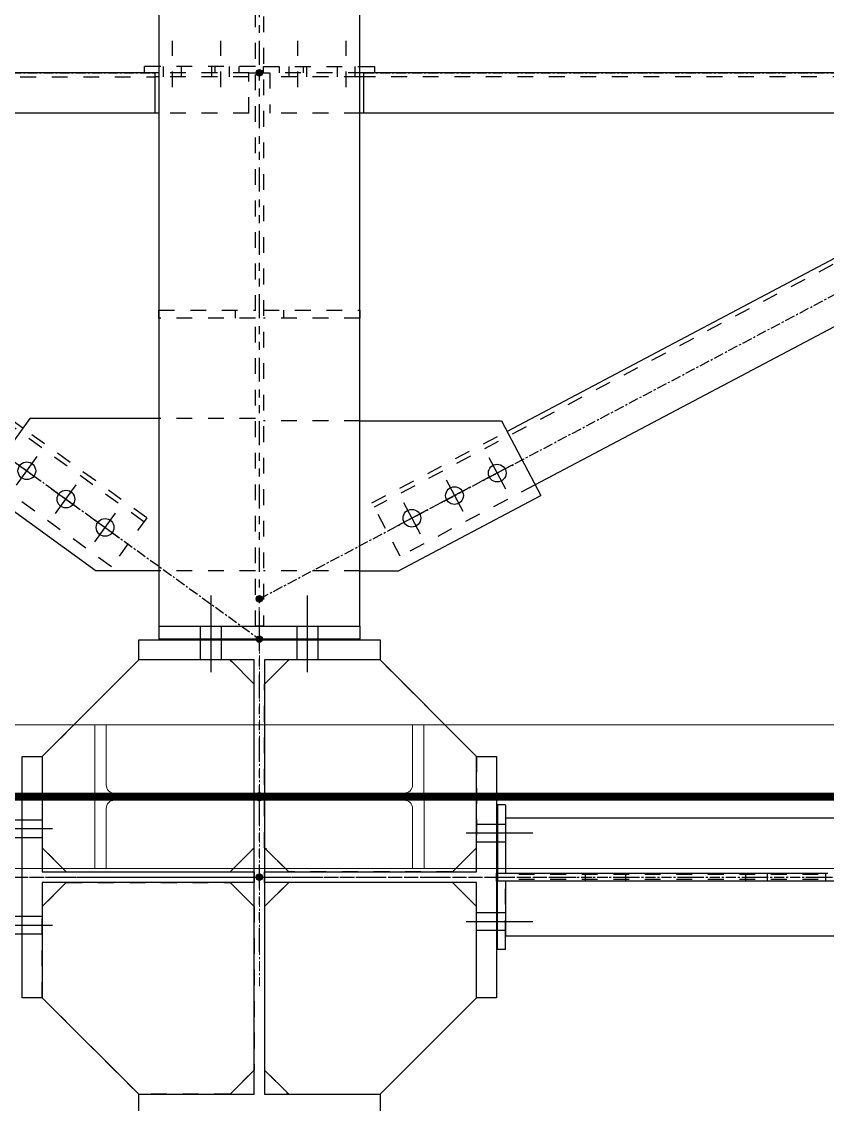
# Model space of a CAD drawing. Header units: inches. Extents: x 209270 to 234360, y -180214 to -150194.
# Drawn here: x 225216 to 226218, y -165646 to -164300 of the extents above; entities that cross this region are included whole.
import ezdxf

# ---------------------------------------------------------------- set-up
doc = ezdxf.new("R2010")
doc.units = ezdxf.units.IN
doc.header["$LTSCALE"] = 10
doc.header["$MEASUREMENT"] = 0
for name, pattern in [('CENTER', [2, 1.25, -0.25, 0.25, -0.25]), ('DXK_LINE_DOT2', [3.9198, 1.9599, -1.9599]), ('DXK_LINE_DOT5', [7.8785, 2.979, -0.9799, 0.9799, -0.9799, 0.9799, -0.9799]), ('HIDDEN', [0.375, 0.25, -0.125])]:
    doc.linetypes.add(name, pattern=pattern)
doc.layers.get('0').update_dxf_attribs({"color": 1})
for name, color, linetype in [('$AUDIT_BAD_LAYER1', 1, 'Continuous'), ('_STR_0', 5, 'Continuous'), ('_STR_1', 5, 'Continuous'), ('_STR_2', 5, 'Continuous'), ('_STR_4', 5, 'Continuous')]:
    doc.layers.add(name, color=color, linetype=linetype)
for name, color, linetype, lineweight in [('CEN', 1, 'CENTER', 9), ('handrail', 1, 'FENCELINE1', 9), ('HIDDEN', 1, 'HIDDEN', 9), ('MAIN OBJECT', 1, 'Continuous', 18)]:
    doc.layers.add(name, color=color, linetype=linetype, lineweight=lineweight)
doc.linetypes.add('FENCELINE1', pattern='A,0.25,-0.1,[133,arial.ttf,S=0.1,R=0,X=-0.1,Y=0],-0.1,1', length=1.45)

# ---------------------------------------------------------------- blocks, each defined once
blk = doc.blocks.new('A$C426f7GU6TT')
at = {"layer": 'CEN'}
for p, q in [((0, 235.7), (0, -235.7)), ((-235.7, 0), (235.7, 0))]:
    blk.add_line(p, q, dxfattribs=at)
blk.add_circle((0, 0), 5, dxfattribs=at)
at = {"layer": 'MAIN OBJECT'}
blk.add_lwpolyline([(4.4, -180.2, 0.414214), (14.6, -190.4), (89.4, -190.4), (89.4, -204.7), (-89.4, -204.7), (-89.4, -190.4), (-14.6, -190.4, 0.414214), (-4.4, -180.2), (-4.4, 180.2, 0.414214), (-14.6, 190.4), (-89.4, 190.4), (-89.4, 204.7), (89.4, 204.7), (89.4, 190.4), (14.6, 190.4, 0.414214), (4.4, 180.2), (4.4, -180.2)], format="xyb", dxfattribs=at)
blk = doc.blocks.new('GridLine-116860372-116903 - 114867')
at = {"layer": '_STR_2', "linetype": 'DXK_LINE_DOT5'}
blk.add_line((225511.9, -165456.7), (225511.9, -153291), dxfattribs=at)
blk = doc.blocks.new('GridLine-116860372-116905 - 114867')
at = {"layer": '_STR_2', "linetype": 'DXK_LINE_DOT5'}
blk.add_line((211379.7, -165363.7), (228961.1, -165363.7), dxfattribs=at)
blk = doc.blocks.new('Part-116860372-114914 - 114867')
at = {"layer": '_STR_2', "linetype": 'Continuous'}
for p, q in [((225216.9, -165513.7), (225216.9, -165213.7)), ((225216.9, -165213.7), (225241.9, -165213.7)), ((225241.9, -165213.7), (225241.9, -165357.2)), ((225241.9, -165357.2), (225505.4, -165357.2)), ((225505.4, -165357.2), (225505.4, -165370.2)), ((225505.4, -165370.2), (225241.9, -165370.2)), ((225241.9, -165370.2), (225241.9, -165513.7)), ((225241.9, -165513.7), (225216.9, -165513.7))]:
    blk.add_line(p, q, dxfattribs=at)
blk = doc.blocks.new('Part-116860372-157493 - 114867')
at = {"layer": '_STR_1', "linetype": 'DXK_LINE_DOT2'}
for p, q in [((225518.4, -165123.7), (225548.4, -165093.7)), ((225661.9, -165093.7), (225781.9, -165213.7)), ((225548.4, -165357.2), (225518.4, -165327.2)), ((225781.9, -165327.2), (225751.9, -165357.2))]:
    blk.add_line(p, q, dxfattribs=at)
blk = doc.blocks.new('Part-116860372-114913 - 114867')
at = {"layer": '_STR_4', "linetype": 'Continuous'}
blk.add_hatch(color=256, dxfattribs=at).paths.add_polyline_path([(225511.9, -165367.7, -1), (225511.9, -165359.7, -1)])
at = {"layer": '_STR_2', "linetype": 'Continuous'}
for p, q in [((225361.9, -165068.7), (225661.9, -165068.7)), ((225361.9, -165093.7), (225361.9, -165068.7)), ((225661.9, -165068.7), (225661.9, -165093.7)), ((225505.4, -165093.7), (225361.9, -165093.7)), ((225505.4, -165633.7), (225505.4, -165093.7)), ((225661.9, -165093.7), (225518.4, -165093.7)), ((225518.4, -165093.7), (225518.4, -165633.7)), ((225361.9, -165658.7), (225361.9, -165633.7)), ((225361.9, -165633.7), (225505.4, -165633.7)), ((225518.4, -165633.7), (225661.9, -165633.7)), ((225661.9, -165633.7), (225661.9, -165658.7)), ((225661.9, -165658.7), (225361.9, -165658.7))]:
    blk.add_line(p, q, dxfattribs=at)
at = {"layer": '_STR_4', "linetype": 'CENTER'}
blk.add_line((225511.9, -165363.7), (225511.9, -165363.7), dxfattribs=at)
at = {"layer": '_STR_4', "linetype": 'Continuous'}
blk.add_circle((225511.9, -165363.7), 4, dxfattribs=at)
blk = doc.blocks.new('Part-116860372-114915 - 114867')
at = {"layer": '_STR_2', "linetype": 'Continuous'}
for p, q in [((225781.9, -165213.7), (225806.9, -165213.7)), ((225781.9, -165357.2), (225781.9, -165213.7)), ((225806.9, -165213.7), (225806.9, -165513.7)), ((225518.4, -165370.2), (225518.4, -165357.2)), ((225518.4, -165357.2), (225781.9, -165357.2)), ((225781.9, -165370.2), (225518.4, -165370.2)), ((225781.9, -165513.7), (225781.9, -165370.2)), ((225806.9, -165513.7), (225781.9, -165513.7))]:
    blk.add_line(p, q, dxfattribs=at)
blk = doc.blocks.new('Part-116860372-115909 - 114867')
at = {"layer": '_STR_1', "linetype": 'DXK_LINE_DOT2'}
for p, q in [((225506.9, -164355.7), (225386.9, -164355.7)), ((225456.9, -164363.7), (225456.9, -164355.7)), ((225486.9, -164363.7), (225486.9, -164355.7))]:
    blk.add_line(p, q, dxfattribs=at)
at = {"layer": '_STR_2', "linetype": 'Continuous'}
for p, q in [((225386.9, -164355.7), (225368.9, -164355.7)), ((225368.9, -164363.7), (225368.9, -164355.7)), ((225386.9, -164363.7), (225381.9, -164363.7))]:
    blk.add_line(p, q, dxfattribs=at)
blk = doc.blocks.new('Part-116860372-114922 - 114867')
at = {"layer": '_STR_4', "linetype": 'Continuous'}
blk.add_hatch(color=256, dxfattribs=at).paths.add_polyline_path([(225511.9, -165367.7, -1), (225511.9, -165359.7, -1)])
at = {"layer": '_STR_1', "linetype": 'DXK_LINE_DOT2'}
for p, q in [((225817.9, -165290.5), (225817.9, -165368.7)), ((228205.9, -165360.5), (225817.9, -165360.5)), ((228205.9, -165366.8), (225817.9, -165366.8))]:
    blk.add_line(p, q, dxfattribs=at)
at = {"layer": '_STR_2', "linetype": 'Continuous'}
for p, q in [((225817.9, -165290.5), (225817.9, -165358.7)), ((228205.9, -165290.5), (225817.9, -165290.5)), ((225817.9, -165368.7), (225817.9, -165436.9)), ((228205.9, -165436.9), (225817.9, -165436.9))]:
    blk.add_line(p, q, dxfattribs=at)
at = {"layer": '_STR_4', "linetype": 'CENTER'}
blk.add_line((225511.9, -165363.7), (228511.9, -165363.7), dxfattribs=at)
at = {"layer": '_STR_4', "linetype": 'Continuous'}
blk.add_circle((225511.9, -165363.7), 4, dxfattribs=at)
blk = doc.blocks.new('Part-116860372-115871 - 114867')
at = {"layer": '_STR_1', "linetype": 'DXK_LINE_DOT2'}
for p, q in [((225386.9, -165051.7), (225506.9, -165051.7)), ((225516.9, -165051.7), (225636.9, -165051.7))]:
    blk.add_line(p, q, dxfattribs=at)
at = {"layer": '_STR_2', "linetype": 'Continuous'}
for p, q in [((225386.9, -165051.7), (225386.9, -165067.7)), ((225636.9, -165051.7), (225636.9, -165067.7)), ((225636.9, -165067.7), (225386.9, -165067.7))]:
    blk.add_line(p, q, dxfattribs=at)
blk = doc.blocks.new('Part-116860372-114923 - 114867')
at = {"layer": '_STR_4', "linetype": 'Continuous'}
blk.add_hatch(color=256, dxfattribs=at).paths.add_polyline_path([(225511.9, -165367.7, -1), (225511.9, -165359.7, -1)])
at = {"layer": '_STR_4', "linetype": 'CENTER'}
blk.add_line((217011.9, -165363.7), (225511.9, -165363.7), dxfattribs=at)
at = {"layer": '_STR_4', "linetype": 'Continuous'}
blk.add_circle((225511.9, -165363.7), 4, dxfattribs=at)
blk = doc.blocks.new('Part-116860372-116354 - 114867')
at = {"layer": '_STR_1', "linetype": 'DXK_LINE_DOT2'}
for p, q in [((225516.9, -164658.7), (225636.9, -164658.7)), ((225541.9, -164658.7), (225541.9, -164668.7)), ((225636.9, -164658.7), (225636.9, -164668.7)), ((225636.9, -164668.7), (225516.9, -164668.7))]:
    blk.add_line(p, q, dxfattribs=at)
blk = doc.blocks.new('Part-116860372-149972 - 114867')
at = {"layer": '_STR_1', "linetype": 'DXK_LINE_DOT2'}
for p, q in [((225271.9, -165370.2), (225475.4, -165370.2)), ((225241.9, -165513.7), (225241.9, -165400.2)), ((225505.4, -165400.2), (225505.4, -165603.7)), ((225475.4, -165633.7), (225361.9, -165633.7))]:
    blk.add_line(p, q, dxfattribs=at)
at = {"layer": '_STR_2', "linetype": 'Continuous'}
for p, q in [((225271.9, -165370.2), (225241.9, -165400.2)), ((225475.4, -165370.2), (225505.4, -165400.2)), ((225361.9, -165633.7), (225241.9, -165513.7)), ((225505.4, -165603.7), (225475.4, -165633.7))]:
    blk.add_line(p, q, dxfattribs=at)
blk = doc.blocks.new('Part-116860372-115025 - 114867')
at = {"layer": '_STR_4', "linetype": 'Continuous'}
for points in [[(224711.9, -164367.7, -1), (224711.9, -164359.7, -1)], [(225511.9, -164367.7, -1), (225511.9, -164359.7, -1)]]:
    blk.add_hatch(color=256, dxfattribs=at).paths.add_polyline_path(points)
at = {"layer": '_STR_1', "linetype": 'DXK_LINE_DOT2'}
for p, q in [((224722.7, -164413.7), (224722.7, -164363.7)), ((224783.5, -164363.7), (224722.7, -164363.7)), ((225498.9, -164363.7), (225381.9, -164363.7)), ((225498.9, -164413.7), (225498.9, -164363.7)), ((224778.5, -164368.7), (224722.7, -164368.7)), ((224783.5, -164368.7), (225381.9, -164368.7)), ((225498.9, -164368.7), (225386.9, -164368.7)), ((224778.5, -164413.7), (224722.7, -164413.7)), ((225498.9, -164413.7), (225386.9, -164413.7))]:
    blk.add_line(p, q, dxfattribs=at)
at = {"layer": '_STR_2', "linetype": 'Continuous'}
for p, q in [((225381.9, -164363.7), (224783.5, -164363.7)), ((224783.5, -164413.7), (224783.5, -164363.7)), ((225381.9, -164363.7), (225381.9, -164413.7)), ((224778.5, -164368.7), (224783.5, -164368.7)), ((225386.9, -164368.7), (225381.9, -164368.7)), ((225386.9, -164413.7), (224778.5, -164413.7))]:
    blk.add_line(p, q, dxfattribs=at)
at = {"layer": '_STR_4', "linetype": 'CENTER'}
for p, q in [((224711.9, -164363.7), (224722.7, -164363.7)), ((224783.5, -164363.7), (225381.9, -164363.7)), ((225498.9, -164363.7), (225511.9, -164363.7))]:
    blk.add_line(p, q, dxfattribs=at)
at = {"layer": '_STR_4', "linetype": 'Continuous'}
for centre in [(224711.9, -164363.7), (225511.9, -164363.7)]:
    blk.add_circle(centre, 4, dxfattribs=at)
blk = doc.blocks.new('Part-116860372-115026 - 114867')
at = {"layer": '_STR_4', "linetype": 'Continuous'}
for points in [[(225511.9, -164367.7, -1), (225511.9, -164359.7, -1)], [(226511.9, -164367.7, -1), (226511.9, -164359.7, -1)]]:
    blk.add_hatch(color=256, dxfattribs=at).paths.add_polyline_path(points)
at = {"layer": '_STR_1', "linetype": 'DXK_LINE_DOT2'}
for p, q in [((225524.9, -164363.7), (225524.9, -164413.7)), ((225641.9, -164363.7), (225524.9, -164363.7)), ((226440.3, -164363.7), (226501, -164363.7)), ((226501, -164363.7), (226501, -164383.7)), ((225636.9, -164368.7), (225524.9, -164368.7)), ((226440.3, -164368.7), (225641.9, -164368.7)), ((226501, -164368.7), (226445.3, -164368.7)), ((226501, -164383.7), (226445.3, -164383.7)), ((225636.9, -164413.7), (225524.9, -164413.7))]:
    blk.add_line(p, q, dxfattribs=at)
at = {"layer": '_STR_2', "linetype": 'Continuous'}
for p, q in [((226440.3, -164363.7), (225641.9, -164363.7)), ((225641.9, -164413.7), (225641.9, -164363.7)), ((226440.3, -164363.7), (226440.3, -164413.7)), ((225641.9, -164368.7), (225636.9, -164368.7)), ((226445.3, -164368.7), (226440.3, -164368.7)), ((226445.3, -164383.7), (226440.3, -164383.7)), ((226440.3, -164413.7), (225636.9, -164413.7))]:
    blk.add_line(p, q, dxfattribs=at)
at = {"layer": '_STR_4', "linetype": 'CENTER'}
for p, q in [((225511.9, -164363.7), (225524.9, -164363.7)), ((225641.9, -164363.7), (226440.3, -164363.7)), ((226501, -164363.7), (226511.9, -164363.7))]:
    blk.add_line(p, q, dxfattribs=at)
at = {"layer": '_STR_4', "linetype": 'Continuous'}
for centre in [(225511.9, -164363.7), (226511.9, -164363.7)]:
    blk.add_circle(centre, 4, dxfattribs=at)
blk = doc.blocks.new('Part-116860372-115911 - 114867')
at = {"layer": '_STR_1', "linetype": 'DXK_LINE_DOT2'}
for p, q in [((225516.9, -164363.7), (225516.9, -164355.7)), ((225516.9, -164355.7), (225636.9, -164355.7)), ((225536.9, -164363.7), (225536.9, -164355.7)), ((225566.9, -164363.7), (225566.9, -164355.7))]:
    blk.add_line(p, q, dxfattribs=at)
at = {"layer": '_STR_2', "linetype": 'Continuous'}
for p, q in [((225636.9, -164355.7), (225654.9, -164355.7)), ((225641.9, -164363.7), (225636.9, -164363.7)), ((225654.9, -164355.7), (225654.9, -164363.7))]:
    blk.add_line(p, q, dxfattribs=at)
blk = doc.blocks.new('Part-116860372-115073 - 114867')
at = {"layer": '_STR_4', "linetype": 'Continuous'}
for points in [[(224711.9, -164492.7, -1), (224711.9, -164484.7, -1)], [(225511.9, -165071.7, -1), (225511.9, -165063.7, -1)]]:
    blk.add_hatch(color=256, dxfattribs=at).paths.add_polyline_path(points)
at = {"layer": '_STR_1', "linetype": 'DXK_LINE_DOT2'}
for p, q in [((224837.4, -164530.2), (224793.5, -164590.9)), ((225368.3, -164921.8), (224833.9, -164535.1)), ((224837.4, -164530.2), (224991.4, -164641.6)), ((224947.4, -164702.3), (224793.5, -164590.9)), ((225371.9, -164917), (225217.9, -164805.6)), ((225327.9, -164977.7), (225174, -164866.3)), ((225371.9, -164917), (225327.9, -164977.7))]:
    blk.add_line(p, q, dxfattribs=at)
at = {"layer": '_STR_2', "linetype": 'Continuous'}
for p, q in [((225217.9, -164805.6), (224991.4, -164641.6)), ((225174, -164866.3), (224947.4, -164702.3))]:
    blk.add_line(p, q, dxfattribs=at)
at = {"layer": '_STR_4', "linetype": 'CENTER'}
blk.add_line((224711.9, -164488.7), (225511.9, -165067.7), dxfattribs=at)
at = {"layer": '_STR_4', "linetype": 'Continuous'}
for centre in [(224711.9, -164488.7), (225511.9, -165067.7)]:
    blk.add_circle(centre, 4, dxfattribs=at)
blk = doc.blocks.new('Part-116860372-115074 - 114867')
at = {"layer": '_STR_4', "linetype": 'Continuous'}
for points in [[(226511.9, -164492.7, -1), (226511.9, -164484.7, -1)], [(225511.9, -165021.7, -1), (225511.9, -165013.7, -1)]]:
    blk.add_hatch(color=256, dxfattribs=at).paths.add_polyline_path(points)
at = {"layer": '_STR_1', "linetype": 'DXK_LINE_DOT2'}
for p, q in [((226398, -164510.5), (225654.7, -164903.7)), ((226395.2, -164505.2), (226227.2, -164594)), ((226395.2, -164505.2), (226430.3, -164571.4)), ((226430.3, -164571.4), (226262.3, -164660.3)), ((225651.9, -164898.4), (225819.8, -164809.5)), ((225854.9, -164875.8), (225686.9, -164964.7)), ((225686.9, -164964.7), (225651.9, -164898.4))]:
    blk.add_line(p, q, dxfattribs=at)
at = {"layer": '_STR_2', "linetype": 'Continuous'}
for p, q in [((226227.2, -164594), (225819.8, -164809.5)), ((226262.3, -164660.3), (225854.9, -164875.8))]:
    blk.add_line(p, q, dxfattribs=at)
at = {"layer": '_STR_4', "linetype": 'CENTER'}
blk.add_line((225511.9, -165017.7), (226511.9, -164488.7), dxfattribs=at)
at = {"layer": '_STR_4', "linetype": 'Continuous'}
for centre in [(226511.9, -164488.7), (225511.9, -165017.7)]:
    blk.add_circle(centre, 4, dxfattribs=at)
blk = doc.blocks.new('Bolt-116860372-116158 - 114867')
at = {"layer": '_STR_2', "linetype": 'Continuous'}
for p, q in [((225205, -164845.6), (225240.7, -164871.4)), ((225209.9, -164876.3), (225235.7, -164840.7)), ((225258.6, -164911.5), (225284.3, -164875.9)), ((225253.6, -164880.8), (225289.3, -164906.6)), ((225302.2, -164916), (225337.9, -164941.8)), ((225307.2, -164946.7), (225333, -164911))]:
    blk.add_line(p, q, dxfattribs=at)
for centre in [(225222.8, -164858.5), (225271.4, -164893.7), (225320.1, -164928.9)]:
    blk.add_circle(centre, 11, dxfattribs=at)
blk = doc.blocks.new('Part-116860372-115115 - 114867')
at = {"layer": '_STR_2', "linetype": 'Continuous'}
for p, q in [((225386.9, -158649), (225386.9, -165051.7)), ((225636.9, -165051.7), (225636.9, -158649)), ((225386.9, -165051.7), (225636.9, -165051.7))]:
    blk.add_line(p, q, dxfattribs=at)
blk = doc.blocks.new('Part-116860372-115117 - 114867')
at = {"layer": '_STR_1', "linetype": 'DXK_LINE_DOT2'}
for p, q in [((225506.9, -165051.7), (225506.9, -158649)), ((225516.9, -158649), (225516.9, -165051.7)), ((225516.9, -165051.7), (225506.9, -165051.7))]:
    blk.add_line(p, q, dxfattribs=at)
blk = doc.blocks.new('Bolt-116860372-115912 - 114867')
at = {"layer": '_STR_1', "linetype": 'DXK_LINE_DOT2'}
for p, q in [((225559.9, -164381.7), (225559.9, -164323.7)), ((225619.9, -164381.7), (225619.9, -164323.7)), ((225548.9, -164363.7), (225548.9, -164355.7)), ((225548.9, -164368.7), (225548.9, -164363.7)), ((225570.9, -164363.7), (225570.9, -164355.7)), ((225570.9, -164368.7), (225570.9, -164363.7)), ((225608.9, -164363.7), (225608.9, -164355.7)), ((225608.9, -164368.7), (225608.9, -164363.7)), ((225630.9, -164363.7), (225630.9, -164355.7)), ((225630.9, -164368.7), (225630.9, -164363.7))]:
    blk.add_line(p, q, dxfattribs=at)
blk = doc.blocks.new('Part-116860372-116160 - 114867')
at = {"layer": '_STR_1', "linetype": 'DXK_LINE_DOT2'}
for p, q in [((225636.9, -164796.3), (225516.9, -164796.3)), ((225636.9, -164982.7), (225516.9, -164982.7))]:
    blk.add_line(p, q, dxfattribs=at)
at = {"layer": '_STR_2', "linetype": 'Continuous'}
for p, q in [((225636.9, -164796.3), (225812.8, -164796.3)), ((225812.8, -164796.3), (225861.9, -164889.1)), ((225684.9, -164982.7), (225861.9, -164889.1)), ((225636.9, -164982.7), (225684.9, -164982.7))]:
    blk.add_line(p, q, dxfattribs=at)
blk = doc.blocks.new('Part-116860372-149971 - 114867')
at = {"layer": '_STR_1', "linetype": 'DXK_LINE_DOT2'}
for p, q in [((225661.9, -165093.7), (225548.4, -165093.7)), ((225518.4, -165327.2), (225518.4, -165123.7)), ((225781.9, -165213.7), (225781.9, -165327.2)), ((225751.9, -165357.2), (225548.4, -165357.2))]:
    blk.add_line(p, q, dxfattribs=at)
at = {"layer": '_STR_2', "linetype": 'Continuous'}
for p, q in [((225548.4, -165093.7), (225518.4, -165123.7)), ((225661.9, -165093.7), (225781.9, -165213.7)), ((225548.4, -165357.2), (225518.4, -165327.2)), ((225781.9, -165327.2), (225751.9, -165357.2))]:
    blk.add_line(p, q, dxfattribs=at)
blk = doc.blocks.new('Bolt-116860372-115910 - 114867')
at = {"layer": '_STR_1', "linetype": 'DXK_LINE_DOT2'}
for p, q in [((225403.9, -164381.7), (225403.9, -164323.7)), ((225463.9, -164381.7), (225463.9, -164323.7)), ((225392.9, -164363.7), (225392.9, -164355.7)), ((225392.9, -164368.7), (225392.9, -164363.7)), ((225414.9, -164363.7), (225414.9, -164355.7)), ((225414.9, -164368.7), (225414.9, -164363.7)), ((225452.9, -164363.7), (225452.9, -164355.7)), ((225452.9, -164368.7), (225452.9, -164363.7)), ((225474.9, -164363.7), (225474.9, -164355.7)), ((225474.9, -164368.7), (225474.9, -164363.7))]:
    blk.add_line(p, q, dxfattribs=at)
blk = doc.blocks.new('Bolt-116860372-115872 - 114867')
at = {"layer": '_STR_2', "linetype": 'Continuous'}
for p, q in [((225451.9, -165108.7), (225451.9, -165013.7)), ((225451.9, -165108.7), (225451.9, -165013.7)), ((225451.9, -165108.7), (225451.9, -165013.7)), ((225451.9, -165108.7), (225451.9, -165013.7)), ((225451.9, -165108.7), (225451.9, -165013.7)), ((225451.9, -165108.7), (225451.9, -165013.7)), ((225451.9, -165108.7), (225451.9, -165013.7)), ((225451.9, -165108.7), (225451.9, -165013.7)), ((225451.9, -165108.7), (225451.9, -165013.7)), ((225451.9, -165108.7), (225451.9, -165013.7)), ((225571.9, -165108.7), (225571.9, -165013.7)), ((225571.9, -165108.7), (225571.9, -165013.7)), ((225571.9, -165108.7), (225571.9, -165013.7)), ((225571.9, -165108.7), (225571.9, -165013.7)), ((225571.9, -165108.7), (225571.9, -165013.7)), ((225571.9, -165108.7), (225571.9, -165013.7)), ((225571.9, -165108.7), (225571.9, -165013.7)), ((225571.9, -165108.7), (225571.9, -165013.7)), ((225571.9, -165108.7), (225571.9, -165013.7)), ((225571.9, -165108.7), (225571.9, -165013.7)), ((225438.9, -165067.7), (225438.9, -165051.7)), ((225438.9, -165067.7), (225438.9, -165051.7)), ((225438.9, -165067.7), (225438.9, -165051.7)), ((225438.9, -165067.7), (225438.9, -165051.7)), ((225438.9, -165067.7), (225438.9, -165051.7)), ((225438.9, -165067.7), (225438.9, -165051.7)), ((225438.9, -165067.7), (225438.9, -165051.7)), ((225438.9, -165067.7), (225438.9, -165051.7)), ((225438.9, -165067.7), (225438.9, -165051.7)), ((225438.9, -165067.7), (225438.9, -165051.7)), ((225464.9, -165067.7), (225464.9, -165051.7)), ((225464.9, -165067.7), (225464.9, -165051.7)), ((225464.9, -165067.7), (225464.9, -165051.7)), ((225464.9, -165067.7), (225464.9, -165051.7)), ((225464.9, -165067.7), (225464.9, -165051.7)), ((225464.9, -165067.7), (225464.9, -165051.7)), ((225464.9, -165067.7), (225464.9, -165051.7)), ((225464.9, -165067.7), (225464.9, -165051.7)), ((225464.9, -165067.7), (225464.9, -165051.7)), ((225464.9, -165067.7), (225464.9, -165051.7)), ((225558.9, -165067.7), (225558.9, -165051.7)), ((225558.9, -165067.7), (225558.9, -165051.7)), ((225558.9, -165067.7), (225558.9, -165051.7)), ((225558.9, -165067.7), (225558.9, -165051.7)), ((225558.9, -165067.7), (225558.9, -165051.7)), ((225558.9, -165067.7), (225558.9, -165051.7)), ((225558.9, -165067.7), (225558.9, -165051.7)), ((225558.9, -165067.7), (225558.9, -165051.7)), ((225558.9, -165067.7), (225558.9, -165051.7)), ((225558.9, -165067.7), (225558.9, -165051.7)), ((225584.9, -165067.7), (225584.9, -165051.7)), ((225584.9, -165067.7), (225584.9, -165051.7)), ((225584.9, -165067.7), (225584.9, -165051.7)), ((225584.9, -165067.7), (225584.9, -165051.7)), ((225584.9, -165067.7), (225584.9, -165051.7)), ((225584.9, -165067.7), (225584.9, -165051.7)), ((225584.9, -165067.7), (225584.9, -165051.7)), ((225584.9, -165067.7), (225584.9, -165051.7)), ((225584.9, -165067.7), (225584.9, -165051.7)), ((225584.9, -165067.7), (225584.9, -165051.7)), ((225438.9, -165093.7), (225438.9, -165068.7)), ((225438.9, -165093.7), (225438.9, -165068.7)), ((225438.9, -165093.7), (225438.9, -165068.7)), ((225438.9, -165093.7), (225438.9, -165068.7)), ((225438.9, -165093.7), (225438.9, -165068.7)), ((225438.9, -165093.7), (225438.9, -165068.7)), ((225438.9, -165093.7), (225438.9, -165068.7)), ((225438.9, -165093.7), (225438.9, -165068.7)), ((225438.9, -165093.7), (225438.9, -165068.7)), ((225438.9, -165093.7), (225438.9, -165068.7)), ((225464.9, -165093.7), (225464.9, -165068.7)), ((225464.9, -165093.7), (225464.9, -165068.7)), ((225464.9, -165093.7), (225464.9, -165068.7)), ((225464.9, -165093.7), (225464.9, -165068.7)), ((225464.9, -165093.7), (225464.9, -165068.7)), ((225464.9, -165093.7), (225464.9, -165068.7)), ((225464.9, -165093.7), (225464.9, -165068.7)), ((225464.9, -165093.7), (225464.9, -165068.7)), ((225464.9, -165093.7), (225464.9, -165068.7)), ((225464.9, -165093.7), (225464.9, -165068.7)), ((225558.9, -165093.7), (225558.9, -165068.7)), ((225558.9, -165093.7), (225558.9, -165068.7)), ((225558.9, -165093.7), (225558.9, -165068.7)), ((225558.9, -165093.7), (225558.9, -165068.7)), ((225558.9, -165093.7), (225558.9, -165068.7)), ((225558.9, -165093.7), (225558.9, -165068.7)), ((225558.9, -165093.7), (225558.9, -165068.7)), ((225558.9, -165093.7), (225558.9, -165068.7)), ((225558.9, -165093.7), (225558.9, -165068.7)), ((225558.9, -165093.7), (225558.9, -165068.7)), ((225584.9, -165093.7), (225584.9, -165068.7)), ((225584.9, -165093.7), (225584.9, -165068.7)), ((225584.9, -165093.7), (225584.9, -165068.7)), ((225584.9, -165093.7), (225584.9, -165068.7)), ((225584.9, -165093.7), (225584.9, -165068.7)), ((225584.9, -165093.7), (225584.9, -165068.7)), ((225584.9, -165093.7), (225584.9, -165068.7)), ((225584.9, -165093.7), (225584.9, -165068.7)), ((225584.9, -165093.7), (225584.9, -165068.7)), ((225584.9, -165093.7), (225584.9, -165068.7))]:
    blk.add_line(p, q, dxfattribs=at)
blk = doc.blocks.new('Part-116860372-157492 - 114867')
at = {"layer": '_STR_1', "linetype": 'DXK_LINE_DOT2'}
for p, q in [((225361.9, -165093.7), (225241.9, -165213.7)), ((225505.4, -165123.7), (225475.4, -165093.7)), ((225241.9, -165327.2), (225271.9, -165357.2)), ((225475.4, -165357.2), (225505.4, -165327.2))]:
    blk.add_line(p, q, dxfattribs=at)
blk = doc.blocks.new('Part-116860372-116157 - 114867')
at = {"layer": '_STR_1', "linetype": 'DXK_LINE_DOT2'}
for p, q in [((225506.9, -164793.4), (225386.9, -164793.4)), ((225506.9, -164982.7), (225386.9, -164982.7))]:
    blk.add_line(p, q, dxfattribs=at)
at = {"layer": '_STR_2', "linetype": 'Continuous'}
for p, q in [((225226.7, -164793.4), (225165.2, -164878.5)), ((225386.9, -164793.4), (225226.7, -164793.4)), ((225165.2, -164878.5), (225309.2, -164982.7)), ((225386.9, -164982.7), (225309.2, -164982.7))]:
    blk.add_line(p, q, dxfattribs=at)
blk = doc.blocks.new('Bolt-116860372-116161 - 114867')
at = {"layer": '_STR_2', "linetype": 'Continuous'}
for p, q in [((225797.3, -164841.8), (225817.9, -164880.7)), ((225827, -164851), (225788.1, -164871.5)), ((225744.3, -164869.9), (225764.8, -164908.8)), ((225774, -164879), (225735.1, -164899.6)), ((225691.2, -164897.9), (225711.8, -164936.8)), ((225720.9, -164907.1), (225682.1, -164927.7))]:
    blk.add_line(p, q, dxfattribs=at)
for centre in [(225807.6, -164861.3), (225754.5, -164889.3), (225701.5, -164917.4)]:
    blk.add_circle(centre, 11, dxfattribs=at)
blk = doc.blocks.new('Part-116860372-116355 - 114867')
at = {"layer": '_STR_1', "linetype": 'DXK_LINE_DOT2'}
for p, q in [((225386.9, -164668.7), (225386.9, -164658.7)), ((225386.9, -164658.7), (225506.9, -164658.7)), ((225481.9, -164658.7), (225481.9, -164668.7)), ((225506.9, -164668.7), (225386.9, -164668.7))]:
    blk.add_line(p, q, dxfattribs=at)
blk = doc.blocks.new('Part-116860372-116810 - 114867')
at = {"layer": '_STR_1', "linetype": 'DXK_LINE_DOT2'}
for p, q in [((225807.9, -165273.7), (225807.9, -165368.7)), ((225817.9, -165436.9), (225817.9, -165368.7))]:
    blk.add_line(p, q, dxfattribs=at)
at = {"layer": '_STR_2', "linetype": 'Continuous'}
for p, q in [((225807.9, -165273.7), (225807.9, -165358.7)), ((225817.9, -165273.7), (225807.9, -165273.7)), ((225817.9, -165273.7), (225817.9, -165290.5)), ((225807.9, -165453.7), (225807.9, -165368.7)), ((225817.9, -165453.7), (225817.9, -165436.9)), ((225817.9, -165453.7), (225807.9, -165453.7))]:
    blk.add_line(p, q, dxfattribs=at)
blk = doc.blocks.new('Bolt-116860372-116811 - 114867')
at = {"layer": '_STR_2', "linetype": 'Continuous'}
for p, q in [((225781.9, -165297.7), (225806.9, -165297.7)), ((225781.9, -165297.7), (225806.9, -165297.7)), ((225807.9, -165297.7), (225817.9, -165297.7)), ((225807.9, -165297.7), (225817.9, -165297.7)), ((225768.9, -165308.7), (225851.9, -165308.7)), ((225768.9, -165308.7), (225851.9, -165308.7)), ((225781.9, -165319.7), (225806.9, -165319.7)), ((225781.9, -165319.7), (225806.9, -165319.7)), ((225807.9, -165319.7), (225817.9, -165319.7)), ((225807.9, -165319.7), (225817.9, -165319.7)), ((225781.9, -165407.7), (225806.9, -165407.7)), ((225781.9, -165407.7), (225806.9, -165407.7)), ((225807.9, -165407.7), (225817.9, -165407.7)), ((225807.9, -165407.7), (225817.9, -165407.7)), ((225768.9, -165418.7), (225851.9, -165418.7)), ((225768.9, -165418.7), (225851.9, -165418.7)), ((225781.9, -165429.7), (225806.9, -165429.7)), ((225781.9, -165429.7), (225806.9, -165429.7)), ((225807.9, -165429.7), (225817.9, -165429.7)), ((225807.9, -165429.7), (225817.9, -165429.7))]:
    blk.add_line(p, q, dxfattribs=at)
blk = doc.blocks.new('Bolt-116860372-116817 - 114867')
at = {"layer": '_STR_2', "linetype": 'Continuous'}
for p, q in [((225215.9, -165292.7), (225205.9, -165292.7)), ((225215.9, -165292.7), (225205.9, -165292.7)), ((225215.9, -165292.7), (225205.9, -165292.7)), ((225215.9, -165292.7), (225205.9, -165292.7)), ((225215.9, -165292.7), (225205.9, -165292.7)), ((225215.9, -165292.7), (225205.9, -165292.7)), ((225241.9, -165292.7), (225216.9, -165292.7)), ((225241.9, -165292.7), (225216.9, -165292.7)), ((225241.9, -165292.7), (225216.9, -165292.7)), ((225241.9, -165292.7), (225216.9, -165292.7)), ((225241.9, -165292.7), (225216.9, -165292.7)), ((225241.9, -165292.7), (225216.9, -165292.7)), ((225254.9, -165303.7), (225171.9, -165303.7)), ((225254.9, -165303.7), (225171.9, -165303.7)), ((225254.9, -165303.7), (225171.9, -165303.7)), ((225254.9, -165303.7), (225171.9, -165303.7)), ((225254.9, -165303.7), (225171.9, -165303.7)), ((225254.9, -165303.7), (225171.9, -165303.7)), ((225215.9, -165314.7), (225205.9, -165314.7)), ((225215.9, -165314.7), (225205.9, -165314.7)), ((225215.9, -165314.7), (225205.9, -165314.7)), ((225215.9, -165314.7), (225205.9, -165314.7)), ((225215.9, -165314.7), (225205.9, -165314.7)), ((225215.9, -165314.7), (225205.9, -165314.7)), ((225241.9, -165314.7), (225216.9, -165314.7)), ((225241.9, -165314.7), (225216.9, -165314.7)), ((225241.9, -165314.7), (225216.9, -165314.7)), ((225241.9, -165314.7), (225216.9, -165314.7)), ((225241.9, -165314.7), (225216.9, -165314.7)), ((225241.9, -165314.7), (225216.9, -165314.7)), ((225215.9, -165412.7), (225205.9, -165412.7)), ((225215.9, -165412.7), (225205.9, -165412.7)), ((225215.9, -165412.7), (225205.9, -165412.7)), ((225215.9, -165412.7), (225205.9, -165412.7)), ((225215.9, -165412.7), (225205.9, -165412.7)), ((225215.9, -165412.7), (225205.9, -165412.7)), ((225241.9, -165412.7), (225216.9, -165412.7)), ((225241.9, -165412.7), (225216.9, -165412.7)), ((225241.9, -165412.7), (225216.9, -165412.7)), ((225241.9, -165412.7), (225216.9, -165412.7)), ((225241.9, -165412.7), (225216.9, -165412.7)), ((225241.9, -165412.7), (225216.9, -165412.7)), ((225254.9, -165423.7), (225171.9, -165423.7)), ((225254.9, -165423.7), (225171.9, -165423.7)), ((225254.9, -165423.7), (225171.9, -165423.7)), ((225254.9, -165423.7), (225171.9, -165423.7)), ((225254.9, -165423.7), (225171.9, -165423.7)), ((225254.9, -165423.7), (225171.9, -165423.7)), ((225215.9, -165434.7), (225205.9, -165434.7)), ((225215.9, -165434.7), (225205.9, -165434.7)), ((225215.9, -165434.7), (225205.9, -165434.7)), ((225215.9, -165434.7), (225205.9, -165434.7)), ((225215.9, -165434.7), (225205.9, -165434.7)), ((225215.9, -165434.7), (225205.9, -165434.7)), ((225241.9, -165434.7), (225216.9, -165434.7)), ((225241.9, -165434.7), (225216.9, -165434.7)), ((225241.9, -165434.7), (225216.9, -165434.7)), ((225241.9, -165434.7), (225216.9, -165434.7)), ((225241.9, -165434.7), (225216.9, -165434.7)), ((225241.9, -165434.7), (225216.9, -165434.7))]:
    blk.add_line(p, q, dxfattribs=at)
blk = doc.blocks.new('Part-116860372-116841 - 114867')
at = {"layer": '_STR_1', "linetype": 'DXK_LINE_DOT2'}
for p, q in [((225806.9, -165368.7), (225806.9, -165358.7)), ((225806.9, -165358.7), (226384.1, -165358.7)), ((225967.3, -165358.7), (225967.3, -165368.7)), ((226143.8, -165368.7), (226143.8, -165358.7)), ((226384.1, -165358.7), (226384.1, -165368.7)), ((226384.1, -165368.7), (225806.9, -165368.7))]:
    blk.add_line(p, q, dxfattribs=at)
blk = doc.blocks.new('Part-116860372-116853 - 114867')
at = {"layer": '_STR_1', "linetype": 'DXK_LINE_DOT2'}
blk.add_line((225917.4, -165368.7), (225917.4, -165358.7), dxfattribs=at)
at = {"layer": '_STR_2', "linetype": 'Continuous'}
for p, q in [((225806.9, -165358.7), (226116.5, -165358.7)), ((225806.9, -165368.7), (225806.9, -165358.7)), ((226116.5, -165358.7), (226215.9, -165358.7)), ((226116.5, -165358.7), (226116.5, -165368.7)), ((226215.9, -165358.7), (226215.9, -165368.7)), ((226116.5, -165368.7), (225806.9, -165368.7)), ((226215.9, -165368.7), (226116.5, -165368.7))]:
    blk.add_line(p, q, dxfattribs=at)
blk = doc.blocks.new('Part-116860372-149973 - 114867')
at = {"layer": '_STR_1', "linetype": 'DXK_LINE_DOT2'}
for p, q in [((225751.9, -165370.2), (225548.4, -165370.2)), ((225518.4, -165400.2), (225518.4, -165603.7)), ((225781.9, -165513.7), (225781.9, -165400.2)), ((225548.4, -165633.7), (225661.9, -165633.7))]:
    blk.add_line(p, q, dxfattribs=at)
at = {"layer": '_STR_2', "linetype": 'Continuous'}
for p, q in [((225548.4, -165370.2), (225518.4, -165400.2)), ((225781.9, -165400.2), (225751.9, -165370.2)), ((225661.9, -165633.7), (225781.9, -165513.7)), ((225518.4, -165603.7), (225548.4, -165633.7))]:
    blk.add_line(p, q, dxfattribs=at)
blk = doc.blocks.new('Part-116860372-149970 - 114867')
at = {"layer": '_STR_1', "linetype": 'DXK_LINE_DOT2'}
for p, q in [((225475.4, -165093.7), (225361.9, -165093.7)), ((225505.4, -165327.2), (225505.4, -165123.7)), ((225241.9, -165213.7), (225241.9, -165327.2)), ((225271.9, -165357.2), (225475.4, -165357.2))]:
    blk.add_line(p, q, dxfattribs=at)
at = {"layer": '_STR_2', "linetype": 'Continuous'}
for p, q in [((225361.9, -165093.7), (225241.9, -165213.7)), ((225505.4, -165123.7), (225475.4, -165093.7)), ((225241.9, -165327.2), (225271.9, -165357.2)), ((225475.4, -165357.2), (225505.4, -165327.2))]:
    blk.add_line(p, q, dxfattribs=at)
blk = doc.blocks.new('Part-116860372-157427 - 114867')
at = {"layer": '_STR_1', "linetype": 'DXK_LINE_DOT2'}
for p, q in [((225386.9, -163768.7), (225386.9, -164658.7)), ((225636.9, -164658.7), (225636.9, -163768.7)), ((225386.9, -164668.7), (225386.9, -165051.7)), ((225636.9, -165051.7), (225636.9, -164668.7))]:
    blk.add_line(p, q, dxfattribs=at)
blk = doc.blocks.new('Part-116860372-157494 - 114867')
at = {"layer": '_STR_1', "linetype": 'DXK_LINE_DOT2'}
for p, q in [((225241.9, -165400.2), (225271.9, -165370.2)), ((225475.4, -165370.2), (225505.4, -165400.2)), ((225361.9, -165633.7), (225241.9, -165513.7)), ((225505.4, -165603.7), (225475.4, -165633.7))]:
    blk.add_line(p, q, dxfattribs=at)
blk = doc.blocks.new('Part-116860372-157495 - 114867')
at = {"layer": '_STR_1', "linetype": 'DXK_LINE_DOT2'}
for p, q in [((225548.4, -165370.2), (225518.4, -165400.2)), ((225781.9, -165400.2), (225751.9, -165370.2)), ((225661.9, -165633.7), (225781.9, -165513.7)), ((225518.4, -165603.7), (225548.4, -165633.7))]:
    blk.add_line(p, q, dxfattribs=at)
blk = doc.blocks.new('OVERLAY_DRAWING')
at = {"layer": 'CEN'}
blk.add_line((217212.2, -165263.7), (228311.6, -165263.7), dxfattribs=at)
at = {"layer": 'CEN', "elevation": 0.8}
blk.add_lwpolyline([(217011.9, -155263.7), (228511.9, -155263.7), (228511.9, -165263.7), (217011.9, -165263.7)], close=True, dxfattribs=at)
blk.add_lwpolyline([(217011.9, -165263.7), (217011.9, -165263.7), (228511.9, -165263.7), (228511.9, -165268.7)], dxfattribs=at)
at = {"layer": 'handrail', "const_width": 10}
blk.add_lwpolyline([(217011.9, -157988.4), (217011.9, -165263.7), (228511.9, -165263.7), (228511.9, -163968.7)], dxfattribs=at)
at = {"layer": 'HIDDEN', "elevation": 0}
blk.add_lwpolyline([(228307.2, -165268.1), (217216.6, -165268.1), (217216.6, -165259.3), (228307.2, -165259.3)], close=True, dxfattribs=at)
at = {"layer": 'MAIN OBJECT', "elevation": 0}
blk.add_lwpolyline([(228307.2, -165353.1), (217216.6, -165353.1), (217216.6, -165174.3), (228307.2, -165174.3)], close=True, dxfattribs=at)
at = {"layer": '$AUDIT_BAD_LAYER1', "rotation": 270.0096740856855}
blk.add_blockref('A$C426f7GU6TT', (225511.9, -165263.7, 0.8), dxfattribs=at)
at = {"layer": '_STR_0', "zscale": 0.8}
for name in ['GridLine-116860372-116903 - 114867', 'Part-116860372-115115 - 114867', 'Part-116860372-157427 - 114867', 'Part-116860372-115117 - 114867', 'Bolt-116860372-115910 - 114867', 'Bolt-116860372-115912 - 114867', 'Part-116860372-115025 - 114867', 'Part-116860372-115909 - 114867', 'Part-116860372-115026 - 114867', 'Part-116860372-115911 - 114867', 'Part-116860372-115073 - 114867', 'Part-116860372-115074 - 114867', 'Part-116860372-116355 - 114867', 'Part-116860372-116354 - 114867', 'Part-116860372-116157 - 114867', 'Part-116860372-116160 - 114867', 'Bolt-116860372-116158 - 114867', 'Bolt-116860372-116161 - 114867', 'Bolt-116860372-115872 - 114867', 'Part-116860372-115871 - 114867', 'Part-116860372-114913 - 114867', 'Part-116860372-157492 - 114867', 'Part-116860372-149970 - 114867', 'Part-116860372-157493 - 114867', 'Part-116860372-149971 - 114867', 'Part-116860372-114914 - 114867', 'Part-116860372-114915 - 114867', 'GridLine-116860372-116905 - 114867', 'Part-116860372-114923 - 114867', 'Part-116860372-116810 - 114867', 'Bolt-116860372-116817 - 114867', 'Part-116860372-114922 - 114867', 'Bolt-116860372-116811 - 114867', 'Part-116860372-116841 - 114867', 'Part-116860372-116853 - 114867', 'Part-116860372-149972 - 114867', 'Part-116860372-157494 - 114867', 'Part-116860372-149973 - 114867', 'Part-116860372-157495 - 114867']:
    blk.add_blockref(name, (0, 0), dxfattribs=at)

msp = doc.modelspace()

# ---------------------------------------------------------------- block references
msp.add_blockref('OVERLAY_DRAWING', (0, 0))

doc.saveas('drawing.dxf')
